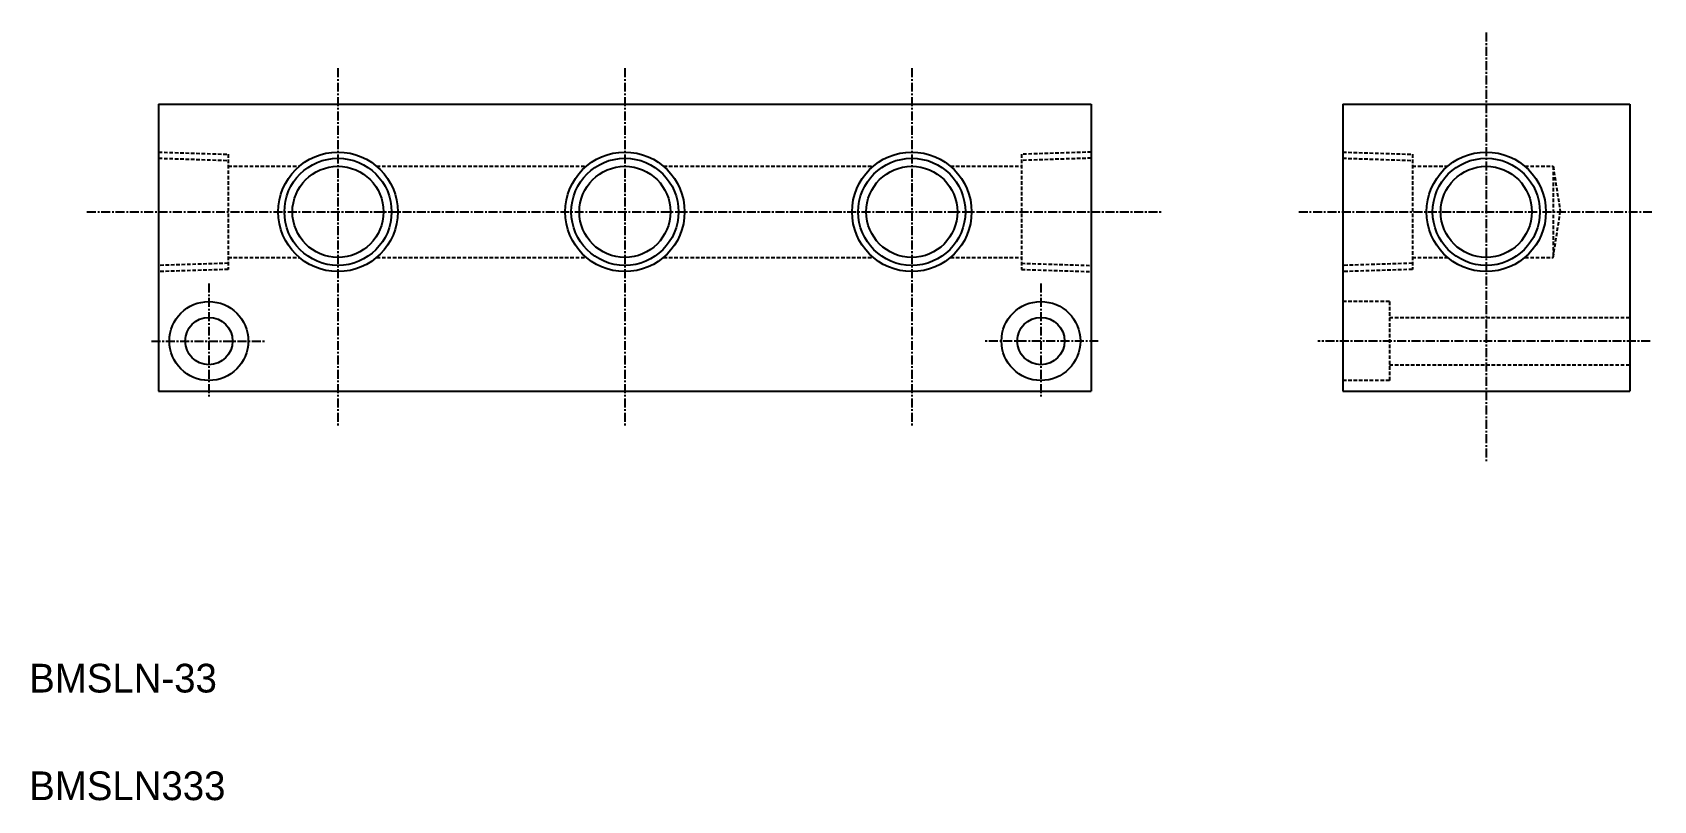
# Model space of a CAD drawing. Extents: x 713 to 939, y 188 to 295.
import ezdxf

# ---------------------------------------------------------------- set-up
doc = ezdxf.new("R2010")
doc.units = 0
doc.linetypes.add('CENTER', pattern=[2, 1.25, -0.25, 0.25, -0.25])
doc.linetypes.add('DASHED', pattern=[0.75, 0.5, -0.25])
doc.layers.get('0').update_dxf_attribs({"linetype": 'CONTINUOUS'})
doc.layers.add('CENTER', color=1, linetype='CENTER')

msp = doc.modelspace()

# ---------------------------------------------------------------- linework, layer by layer
at = {"color": 7, "linetype": 'CONTINUOUS'}
for p, q in [((730.46, 285.43), (860.46, 285.43)), ((730.46, 285.43), (730.46, 245.43)), ((860.46, 285.43), (860.46, 245.43)), ((895.54, 285.43), (895.54, 245.43)), ((895.54, 285.43), (935.54, 285.43)), ((935.54, 285.43), (935.54, 245.43)), ((730.46, 245.43), (860.46, 245.43)), ((895.54, 245.43), (935.54, 245.43))]:
    msp.add_line(p, q, dxfattribs=at)
at = {"color": 3, "linetype": 'DASHED'}
for p, q in [((730.46, 278.76), (740.16, 278.46)), ((740.16, 278.46), (740.16, 262.4)), ((860.46, 278.76), (850.76, 278.46)), ((850.76, 278.46), (850.76, 262.4)), ((895.54, 278.76), (905.24, 278.46)), ((905.24, 278.46), (905.24, 262.4)), ((730.46, 277.91), (740.16, 277.6)), ((740.16, 276.78), (750.07, 276.78)), ((760.85, 276.78), (790.07, 276.78)), ((800.85, 276.78), (830.07, 276.78)), ((840.85, 276.78), (850.76, 276.78)), ((860.46, 277.91), (850.76, 277.6)), ((895.54, 277.91), (905.24, 277.6)), ((905.24, 276.78), (910.15, 276.78)), ((920.94, 276.78), (924.87, 276.78)), ((924.87, 276.78), (924.87, 264.08)), ((924.87, 276.78), (925.87, 270.43)), ((924.87, 264.08), (925.87, 270.43)), ((740.16, 263.26), (730.46, 262.96)), ((740.16, 262.4), (730.46, 262.1)), ((740.16, 264.08), (750.07, 264.08)), ((760.85, 264.08), (790.07, 264.08)), ((800.85, 264.08), (830.07, 264.08)), ((840.85, 264.08), (850.76, 264.08)), ((850.76, 263.26), (860.46, 262.96)), ((850.76, 262.4), (860.46, 262.1)), ((905.24, 263.26), (895.54, 262.96)), ((905.24, 262.4), (895.54, 262.1)), ((905.24, 264.08), (910.15, 264.08)), ((920.94, 264.08), (924.87, 264.08)), ((902.04, 257.93), (895.54, 257.93)), ((902.04, 257.93), (902.04, 246.93)), ((902.04, 255.73), (935.54, 255.73)), ((902.04, 249.13), (935.54, 249.13)), ((902.04, 246.93), (895.54, 246.93))]:
    msp.add_line(p, q, dxfattribs=at)
at = {"color": 3, "linetype": 'CONTINUOUS'}
for centre in [(755.46, 270.43), (795.46, 270.43), (835.46, 270.43), (915.54, 270.43)]:
    msp.add_circle(centre, 8.33, dxfattribs=at)
at = {"color": 7, "linetype": 'CONTINUOUS'}
for centre, radius in [((755.46, 270.43), 7.47), ((755.46, 270.43), 6.35), ((795.46, 270.43), 7.47), ((795.46, 270.43), 6.35), ((835.46, 270.43), 7.47), ((835.46, 270.43), 6.35), ((915.54, 270.43), 7.47), ((915.54, 270.43), 6.35), ((737.46, 252.43), 5.5), ((853.46, 252.43), 5.5), ((737.46, 252.43), 3.3), ((853.46, 252.43), 3.3)]:
    msp.add_circle(centre, radius, dxfattribs=at)
at = {"layer": 'CENTER', "color": 1, "linetype": 'CENTER'}
for p, q in [((915.54, 295.43), (915.54, 235.43)), ((755.46, 290.43), (755.46, 240.43)), ((795.46, 290.43), (795.46, 240.43)), ((835.46, 290.43), (835.46, 240.43)), ((720.46, 270.43), (870.46, 270.43)), ((889.4, 270.43), (938.87, 270.43)), ((737.46, 260.43), (737.46, 244.43)), ((853.46, 260.43), (853.46, 244.43)), ((729.46, 252.43), (745.46, 252.43)), ((861.46, 252.43), (845.46, 252.43)), ((938.39, 252.43), (892.06, 252.43))]:
    msp.add_line(p, q, dxfattribs=at)

# ---------------------------------------------------------------- texts
at = {"color": 7, "linetype": 'CONTINUOUS'}
for s, p in [('BMSLN-33', (712.42, 203.45)), ('BMSLN333', (712.42, 188.45))]:
    msp.add_text(s, height=4, dxfattribs=at).set_placement(p)

doc.saveas('drawing.dxf')
